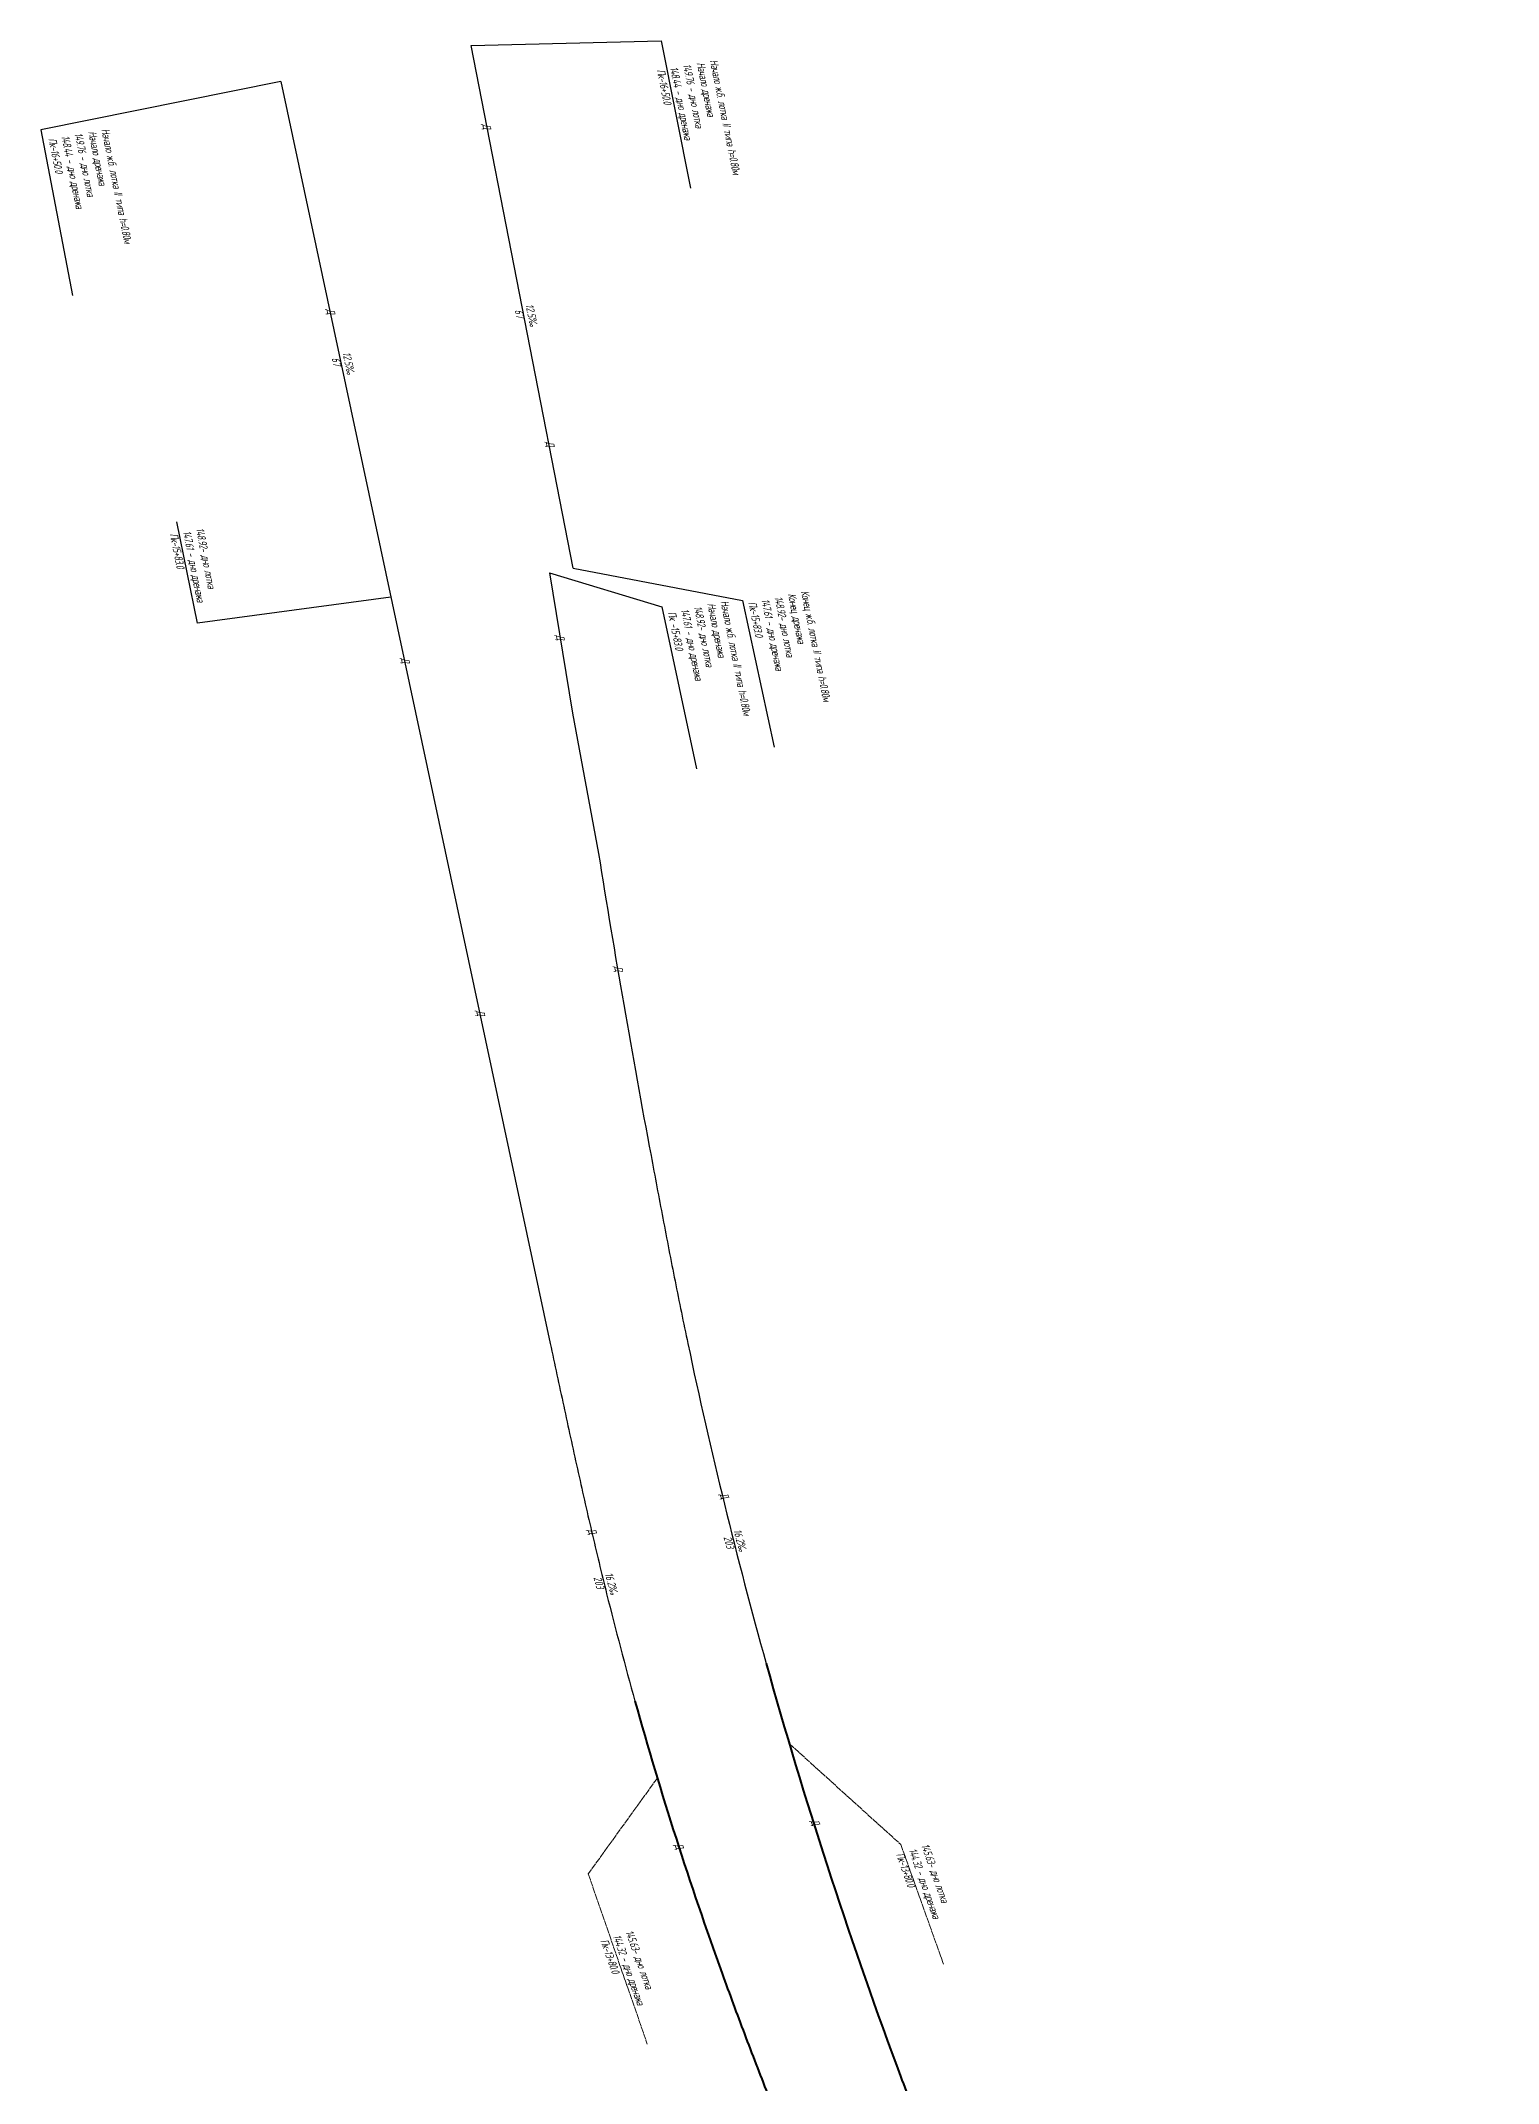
# Model space of a CAD drawing. Extents: x 9739 to 10199, y 10473 to 11691.
# Drawn here: x 9739.3 to 9967, y 11372.1 to 11691.1 of the extents above; entities that cross this region are included whole.
import ezdxf

# ---------------------------------------------------------------- set-up
doc = ezdxf.new("R2010")
doc.units = 0
doc.set_wipeout_variables(frame=1)
doc.linetypes.add('Разметка_1_1', pattern=[1, 1, 0])
doc.layers.add('кресты здания и сооружения', color=1, linetype='Continuous', lineweight=30)
doc.layers.add('Курские пути на Технической', color=7, linetype='Continuous')
doc.layers.add('откосы Миша', color=7, linetype='Continuous')
doc.styles.add('СПДС09', font='spds.shx', dxfattribs={"width": 0.9, "oblique": 15, "height": 1.25})
doc.linetypes.add('ПОДПОРНАЯ_24_02_2016г.$0$Откосы$0$LOTOK', pattern='A,7e-05,[1,Лоток.shx,S=1,R=0,X=0,Y=0],-7', length=7.00007)

# ---------------------------------------------------------------- blocks, each defined once
blk = doc.blocks.new('412545454')
at = {"color": 1}
for points in [[(9806.53, 11690.4), (9836.23, 11691.11), (9840.8, 11668.11)], [(9776.78, 11684.75), (9739.31, 11677.2), (9744.23, 11651.33)], [(9793.99, 11604.2), (9763.78, 11600.15), (9760.53, 11615.97)], [(9818.75, 11607.99), (9836.31, 11602.7), (9841.74, 11577.38)], [(9822.47, 11608.72), (9848.94, 11603.68), (9853.86, 11580.76)]]:
    blk.add_lwpolyline(points, dxfattribs=at)
at = {"layer": 'Курские пути на Технической', "color": 1, "linetype": 'ПОДПОРНАЯ_24_02_2016г.$0$Откосы$0$LOTOK', "lineweight": 30}
blk.add_line((9818.75, 11607.99), (9822.36, 11586.07), dxfattribs=at)
for points in [[(9822.47, 11608.72), (9806.53, 11690.4)], [(9822.36, 11586.07), (9826.44, 11564.17)]]:
    blk.add_lwpolyline(points, dxfattribs=at)
at = {"layer": 'Курские пути на Технической', "color": 1, "linetype": 'ПОДПОРНАЯ_24_02_2016г.$0$Откосы$0$LOTOK', "lineweight": 30, "flags": 128}
for points in [[(9776.78, 11684.75), (9818.89, 11487.62, 0.000521), (9820.99, 11477.84, 0.001563), (9823.13, 11468.05, 0.002604), (9825.35, 11458.27, 0.003646), (9827.7, 11448.51, 0.007194), (9832.13, 11431.74, 0.007194)], [(9826.43, 11564.17, 0.00679), (9834.63, 11516.99, 0.001172), (9836.48, 11507.17, 0.001953), (9838.39, 11497.38, 0.002734), (9840.39, 11487.61, 0.016098), (9852.62, 11437.64, 0.016156)], [(9826.43, 11564.17, 0.00679), (9834.63, 11516.99, 0.001172), (9836.48, 11507.17, 0.001953), (9838.39, 11497.38, 0.002734), (9840.39, 11487.61, 0.016098), (9852.62, 11437.64, 0.016156)]]:
    blk.add_lwpolyline(points, format="xyb", dxfattribs=at)
at = {"lineweight": 30, "char_height": 1.25, "attachment_point": 1, "style": 'СПДС09'}
for s, insert, rotation in [('{\\T0.9;\\C1;\\P149.76 - дно лотка\\P148.44 - дно дренажа\\PПк-16+50.0}', (9842.87, 11688.04), 281.4043), ('{\\T0.9;\\C1;Начало ж.б. лотка II типа h=0.80м\\PНачало дренажа}', (9845.02, 11688.31), 281.3502), ('{\\T0.9;\\C1;Начало ж.б. лотка II типа h=0.80м\\PНачало дренажа}', (9749.96, 11677.56), 281.3502), ('{\\T0.9;\\C1;\\P149.76 - дно лотка\\P148.44 - дно дренажа\\PПк-16+50.0}', (9747.81, 11677.29), 281.4043), ('{\\T0.9;\\C1;\\P148.92- дно лотка\\P147.61 - дно дренажа\\PПк-15+83.0}', (9766.78, 11615.56), 281.4043), ('{\\T0.9;\\C1;Начало ж.б. лотка II типа h=0.80м\\PНачало дренажа}', (9846.68, 11603.83), 281.3502), ('{\\T0.9;\\C1;\\P148.92- дно лотка\\P147.61 - дно дренажа\\PПк-15+83.0}', (9857.17, 11604.87), 281.4043), ('{\\T0.9;\\C1;Конец ж.б. лотка II типа h=0.80м\\PКонец дренажа}', (9859.26, 11605.36), 281.3502), ('{\\T0.9;\\C1;\\P148.92- дно лотка\\P147.61 - дно дренажа\\PПк -15+83.0}', (9844.59, 11603.34), 281.4043)]:
    blk.add_mtext_dynamic_manual_height_columns(s, width=46.7774, gutter_width=12.5, heights=[0], dxfattribs=dict(at, insert=insert, rotation=rotation))
at = {"layer": 'откосы Миша', "color": 1, "linetype": 'Разметка_1_1', "lineweight": 30, "char_height": 1.25, "attachment_point": 3, "style": 'СПДС09'}
for s, insert, rotation in [('Д', (9809.66, 11677.44), 280.0665), ('Д', (9785.31, 11648.54), 280.0665), ('67', (9814.8, 11647.98), 281.5356), ('12.5‰', (9816.98, 11646.52), 281.5356), ('12.5‰', (9788.4, 11639.02), 281.5356), ('67', (9786.22, 11640.48), 281.5356), ('Д', (9819.57, 11627.84), 280.0665), ('Д', (9821.15, 11597.65), 280.0665), ('Д', (9796.95, 11594.04), 280.0665), ('Д', (9830.26, 11545.88), 280.0665), ('Д', (9808.71, 11538.97), 280.0665), ('Д', (9846.81, 11463.71), 292.0674), ('Д', (9826.17, 11458.16), 292.0674), ('203', (9847.66, 11455.81), 285.2997), ('16.2‰', (9849.66, 11455.22), 285.2997), ('203', (9827.35, 11449.51), 285.2997), ('16.2‰', (9829.57, 11448.47), 285.2997), ('Д', (9861.02, 11412.68), 292.0674), ('Д', (9839.76, 11408.96), 292.0674)]:
    blk.add_mtext(s, dxfattribs=dict(at, insert=insert, rotation=rotation))
at = {"color": 255, "lineweight": 5}
for points in [[(9878.29, 11410), (9884.85, 11392.25), (9880.51, 11391.07), (9874.19, 11408.74)], [(9831.84, 11397.07), (9837.77, 11379.63), (9834.23, 11378.64), (9828.05, 11396.19)]]:
    blk.add_wipeout(points, dxfattribs=at).dxf.layer = 'кресты здания и сооружения'
at = {"layer": 'Курские пути на Технической', "color": 1, "linetype": 'ПОДПОРНАЯ_24_02_2016г.$0$Откосы$0$LOTOK', "lineweight": 40, "flags": 128}
for points in [[(9852.62, 11437.64, 0.020668), (9872.97, 11374.89, 0.002734), (9876.49, 11365.57, 0.001953), (9880.1, 11356.26, 0.001172), (9883.77, 11346.98, 0.000391), (9887.47, 11337.69), (9966.98, 11138.65)], [(9832.13, 11431.74, 0.018536), (9845.74, 11389.18, 0.003646), (9849.23, 11379.76, 0.002604), (9852.83, 11370.4, 0.001563), (9856.5, 11361.08, 0.000521), (9860.2, 11351.78), (9948.31, 11131.19)]]:
    blk.add_lwpolyline(points, format="xyb", dxfattribs=at)
at = {"layer": 'откосы Миша', "color": 1, "linetype": 'Разметка_1_1', "lineweight": 20}
for points in [[(9856.22, 11425.13), (9873.66, 11409.34), (9880.33, 11390.66)], [(9835.62, 11419.73), (9824.83, 11404.77), (9834.05, 11378.16)]]:
    blk.add_lwpolyline(points, dxfattribs=at)
at = {"lineweight": 30, "char_height": 1.25, "attachment_point": 1, "rotation": 289.4856, "style": 'СПДС09'}
for insert in [(9877.99, 11409.63), (9831.79, 11396.14)]:
    blk.add_mtext_dynamic_manual_height_columns('{\\T0.9;\\C1;145.63- дно лотка\\P144.32 - дно дренажа\\PПк-13+80.0}', width=46.7774, gutter_width=12.5, heights=[0], dxfattribs=dict(at, insert=insert))

msp = doc.modelspace()

# ---------------------------------------------------------------- block references
msp.add_blockref('412545454', (0, 0))

doc.saveas('drawing.dxf')
